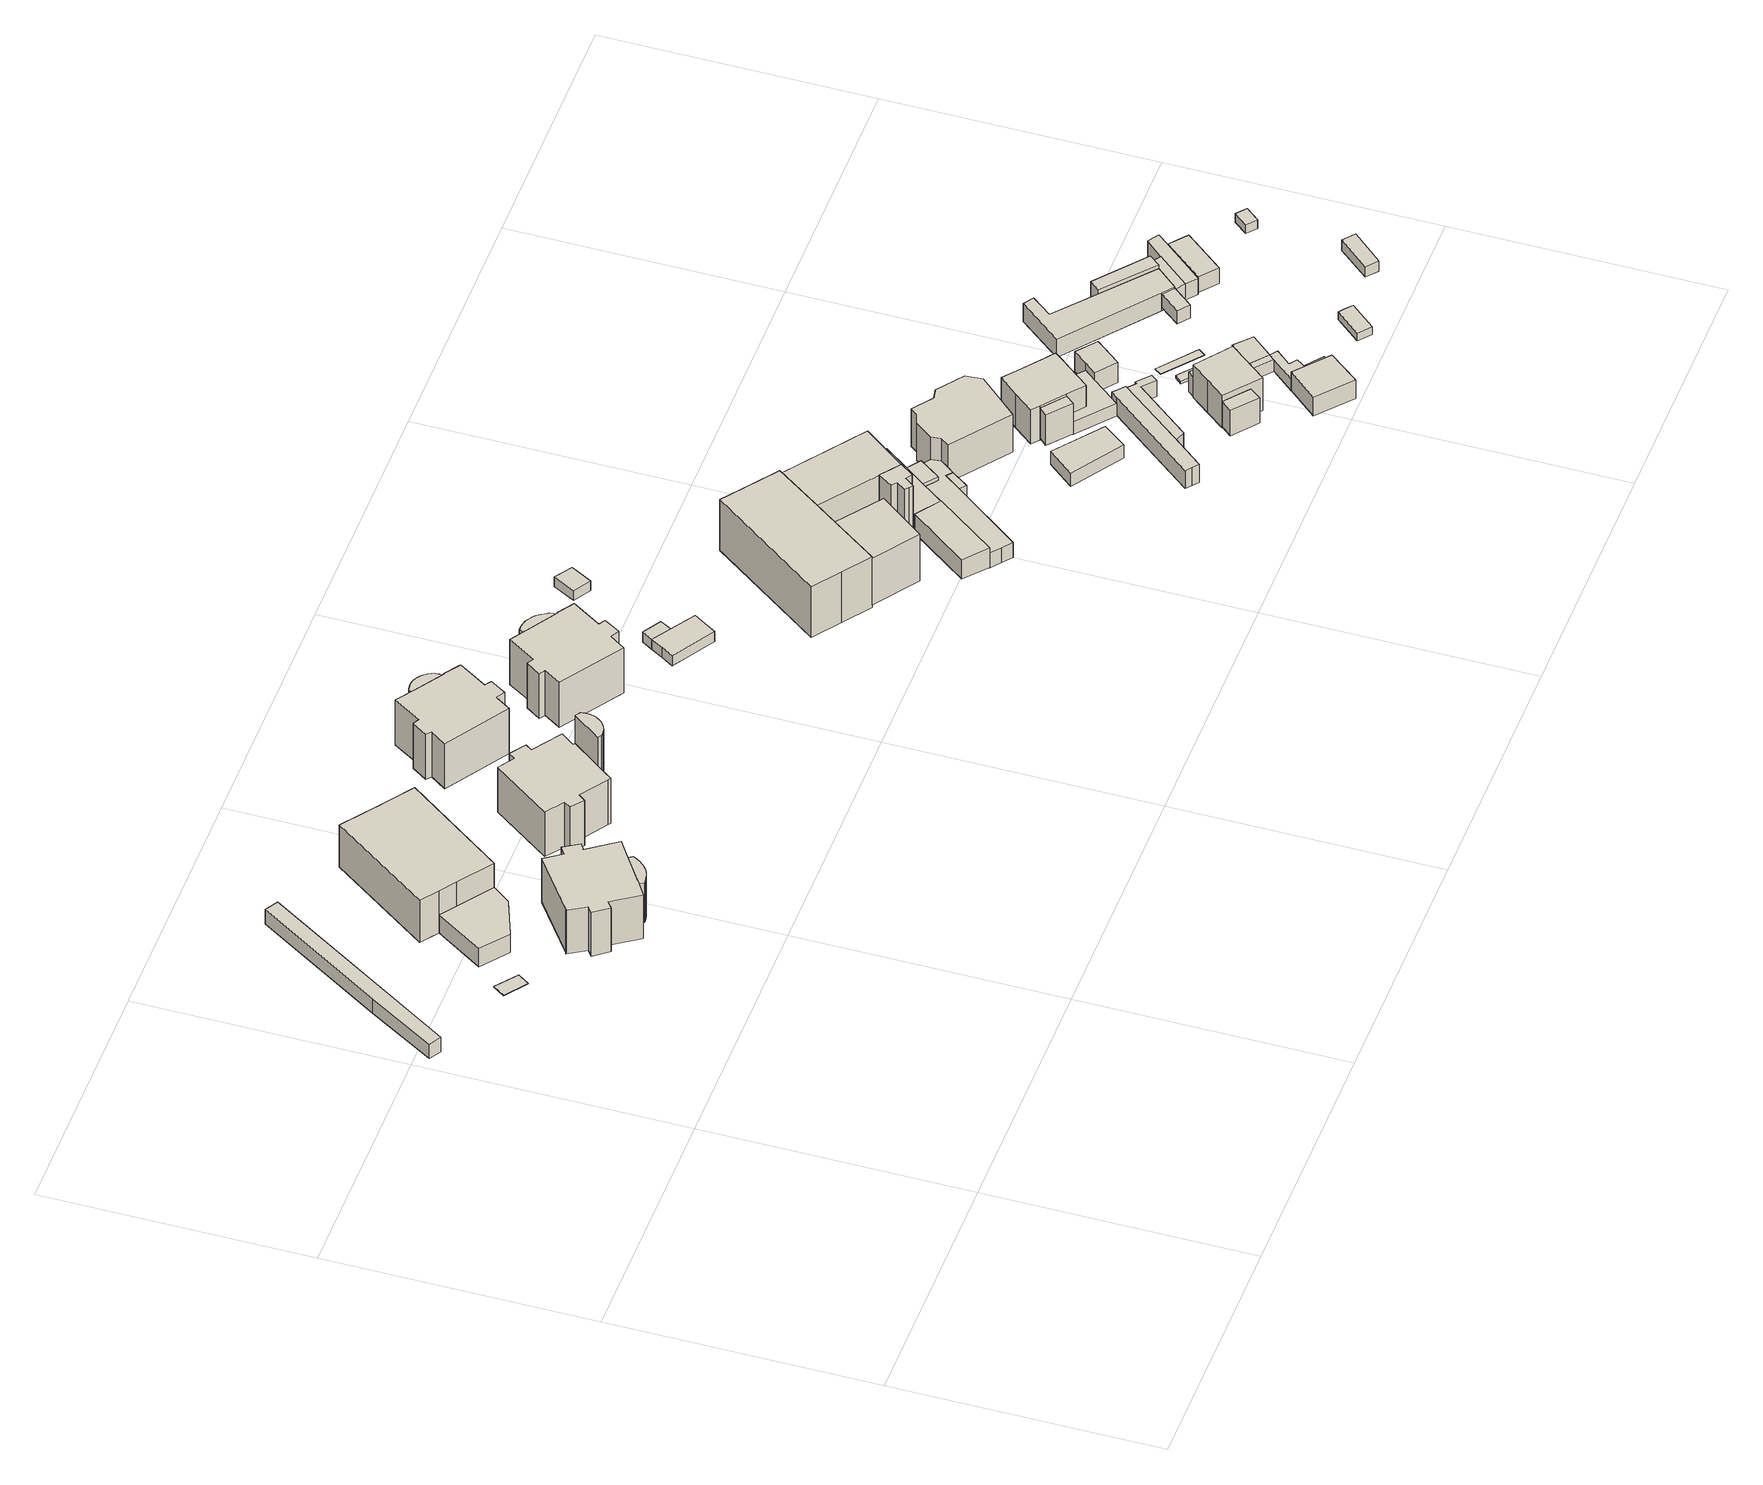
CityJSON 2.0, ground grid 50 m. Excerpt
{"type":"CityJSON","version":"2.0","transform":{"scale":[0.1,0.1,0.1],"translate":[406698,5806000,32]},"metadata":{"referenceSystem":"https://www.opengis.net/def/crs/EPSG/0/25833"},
"CityObjects":{
"building1":{"type":"Building","attributes":{"Gemeindeschluessel":"11000009","BezugspunktDach":"2200","function":"51009_1610","measuredHeight":3.3,"storeysAboveGround":0},"address":[{"country":"Germany","locality":"Berlin"}],"geometry":[{"type":"Solid","lod":"1","boundaries":[[[[0,1,2,3,4]],[[5,6,7,8,9]],[[5,9,4,3]],[[6,5,3,2]],[[7,6,2,1]],[[8,7,1,0]],[[9,8,0,4]]]]}]},
"building2":{"type":"Building","attributes":{"Gemeindeschluessel":"11000009","BezugspunktDach":"2200","function":"31001_2000","measuredHeight":0.078,"storeysAboveGround":1},"address":[{"country":"Germany","locality":"Berlin","thoroughfareNumber":"23 (3)","thoroughfareName":"Sportpromenade"}],"geometry":[{"type":"Solid","lod":"1","boundaries":[[[[10,11,12,13]],[[14,15,16,17]],[[14,17,13,12]],[[15,14,12,11]],[[16,15,11,10]],[[17,16,10,13]]]]}]},
"building3":{"type":"Building","attributes":{"Gemeindeschluessel":"11000009","BezugspunktDach":"2200","function":"31001_2000","measuredHeight":4.19,"storeysAboveGround":1},"address":[{"country":"Germany","locality":"Berlin","thoroughfareNumber":"23 (1)","thoroughfareName":"Sportpromenade"}],"geometry":[{"type":"Solid","lod":"1","boundaries":[[[[18,19,20,21,22]],[[23,24,25,26,27]],[[23,27,22,21]],[[24,23,21,20]],[[25,24,20,19]],[[26,25,19,18]],[[27,26,18,22]]]]}]},
"building4":{"type":"Building","attributes":{"Gemeindeschluessel":"11000009","function":"31001_1010"},"address":[{"country":"Germany","locality":"Berlin","thoroughfareNumber":"8C","thoroughfareName":"Rehfeldtstraße"}],"children":["building4-1","building4-2"]},
"building4-1":{"type":"BuildingPart","attributes":{"BezugspunktDach":"2200","measuredHeight":11.68,"storeysAboveGround":2},"parents":["building4"],"geometry":[{"type":"MultiSurface","lod":"1","boundaries":[[[28,29,30,31,32,33,34,35,36,37,38,39,40,41,42,43]],[[44,45,46,47,48,49,50,51,52,53,54,55,56,57,58,59]],[[44,59,43,42]],[[45,44,42,41]],[[46,45,41,40]],[[47,46,40,39]],[[48,47,39,38]],[[49,48,38,37]],[[50,49,37,36]],[[51,50,36,35]],[[60,61,51,35,34]],[[62,60,34,33]],[[54,53,33,32]],[[55,54,32,31]],[[56,55,31,30]],[[57,56,30,29]],[[58,57,29,28]],[[59,58,28,43]],[[52,51,61,60]],[[53,52,60,62]]]}]},
"building4-2":{"type":"BuildingPart","attributes":{"BezugspunktDach":"2200","measuredHeight":9.18,"storeysAboveGround":2},"parents":["building4"],"geometry":[{"type":"MultiSurface","lod":"1","boundaries":[[[62,63,64,65,66,67,68,69,70,71,72,61,60]],[[51,73,74,75,76,77,78,79,80,81,82,53,52]],[[73,51,61,72]],[[74,73,72,71]],[[75,74,71,70]],[[76,75,70,69]],[[77,76,69,68]],[[78,77,68,67]],[[79,78,67,66]],[[80,79,66,65]],[[81,80,65,64]],[[82,81,64,63]],[[53,82,63,62]],[[83,51,52,60,61]],[[52,53,62,60]]]}]},
"building5":{"type":"Building","attributes":{"Gemeindeschluessel":"11000009","BezugspunktDach":"2200","function":"31001_1010","measuredHeight":12.15,"storeysAboveGround":3},"address":[{"country":"Germany","locality":"Berlin","thoroughfareNumber":"23","thoroughfareName":"Sportpromenade"}],"geometry":[{"type":"Solid","lod":"1","boundaries":[[[[84,85,86,87,88,89,90,91]],[[92,93,94,95,96,97,98,99]],[[92,99,91,90]],[[93,92,90,89]],[[94,93,89,88]],[[95,94,88,87]],[[96,95,87,86]],[[97,96,86,85]],[[98,97,85,84]],[[99,98,84,91]]]]}]},
"building6":{"type":"Building","attributes":{"Gemeindeschluessel":"11000009","function":"31001_1010"},"address":[{"country":"Germany","locality":"Berlin","thoroughfareNumber":"8B","thoroughfareName":"Rehfeldtstraße"}],"children":["building6-1","building6-2"]},
"building6-1":{"type":"BuildingPart","attributes":{"BezugspunktDach":"2200","measuredHeight":11.87,"storeysAboveGround":2},"parents":["building6"],"geometry":[{"type":"Solid","lod":"1","boundaries":[[[[100,101,102,103,104,105,106,107,108,109,110,111,112,113,114,115]],[[116,117,118,119,120,121,122,123,124,125,126,127,128,129,130,131]],[[116,131,115,114]],[[117,116,114,113]],[[118,117,113,112]],[[119,118,112,111]],[[120,119,111,110]],[[121,120,110,109]],[[122,121,109,108]],[[123,122,108,107]],[[125,124,106,105]],[[126,125,105,104]],[[127,126,104,103]],[[128,127,103,102]],[[129,128,102,101]],[[130,129,101,100]],[[131,130,100,115]],[[106,124,123,107]]]]}]},
"building6-2":{"type":"BuildingPart","attributes":{"BezugspunktDach":"2200","measuredHeight":16.74,"storeysAboveGround":2},"parents":["building6"],"geometry":[{"type":"MultiSurface","lod":"1","boundaries":[[[132,133,134,135,136,137,138,139,140,141,142,143,144,145]],[[123,146,147,148,149,150,151,152,153,154,155,156,157,124]],[[158,107,106,145,144]],[[146,123,144,143]],[[147,146,143,142]],[[148,147,142,141]],[[149,148,141,140]],[[150,149,140,139]],[[151,150,139,138]],[[152,151,138,137]],[[153,152,137,136]],[[154,153,136,135]],[[155,154,135,134]],[[156,155,134,133]],[[157,156,133,132]],[[124,157,132,145]],[[123,124,106,107,158]]]}]},
"building7":{"type":"Building","attributes":{"Gemeindeschluessel":"11000009","function":"31001_1010"},"address":[{"country":"Germany","locality":"Berlin","thoroughfareNumber":"8A","thoroughfareName":"Rehfeldtstraße"}],"children":["building7-1","building7-2"]},
"building7-1":{"type":"BuildingPart","attributes":{"BezugspunktDach":"2200","measuredHeight":11.8,"storeysAboveGround":2},"parents":["building7"],"geometry":[{"type":"MultiSurface","lod":"1","boundaries":[[[159,160,161,162,163,164,165,166,167,168,169,170,171,172,173,174]],[[175,176,177,178,179,180,181,182,183,184,185,186,187,188,189,190]],[[175,190,174,173]],[[176,175,173,172]],[[177,176,172,171]],[[178,177,171,170]],[[179,178,170,169]],[[180,179,169,168]],[[191,192,193,168,167]],[[182,181,167,166]],[[183,182,166,165]],[[184,183,165,164]],[[185,184,164,163]],[[186,185,163,162]],[[187,186,162,161]],[[188,187,161,160]],[[189,188,160,159]],[[190,189,159,174]],[[181,180,193,192,191]]]}]},
"building7-2":{"type":"BuildingPart","attributes":{"BezugspunktDach":"2200","measuredHeight":9.43,"storeysAboveGround":2},"parents":["building7"],"geometry":[{"type":"Solid","lod":"1","boundaries":[[[[191,194,195,196,197,198,199,200,201,202,203,204,205,206,192]],[[207,208,209,210,211,212,213,214,215,216,217,218,182,181,180]],[[207,180,192,206]],[[208,207,206,205]],[[209,208,205,204]],[[210,209,204,203]],[[211,210,203,202]],[[212,211,202,201]],[[213,212,201,200]],[[214,213,200,199]],[[215,214,199,198]],[[216,215,198,197]],[[217,216,197,196]],[[218,217,196,195]],[[182,218,195,194]],[[181,182,194,191]],[[180,181,191,192]]]]}]},
"building8":{"type":"Building","attributes":{"Gemeindeschluessel":"11000009","function":"31001_1010"},"address":[{"country":"Germany","locality":"Berlin","thoroughfareNumber":"8","thoroughfareName":"Rehfeldtstraße"}],"children":["building8-1","building8-2"]},
"building8-1":{"type":"BuildingPart","attributes":{"BezugspunktDach":"2200","measuredHeight":11.77,"storeysAboveGround":2},"parents":["building8"],"geometry":[{"type":"Solid","lod":"1","boundaries":[[[[219,220,221,222,223,224,225,226,227,228,229,230,231,232,233]],[[234,235,236,237,238,239,240,241,242,243,244,245,246,247,248]],[[234,248,233,232]],[[235,234,232,231]],[[236,235,231,230]],[[237,236,230,229]],[[238,237,229,228]],[[239,238,228,227]],[[249,250,239,227,226]],[[241,251,249,226,225]],[[242,241,225,224]],[[243,242,224,223]],[[244,243,223,222]],[[245,244,222,221]],[[246,245,221,220]],[[247,246,220,219]],[[248,247,219,233]],[[240,239,250,249]],[[240,249,251,241]]]]}]},
"building8-2":{"type":"BuildingPart","attributes":{"BezugspunktDach":"2200","measuredHeight":9.48,"storeysAboveGround":2},"parents":["building8"],"geometry":[{"type":"MultiSurface","lod":"1","boundaries":[[[249,251,252,253,254,255,256,257,258,259,260,261,262,250]],[[263,264,265,266,267,268,269,270,271,272,273,241,240,239]],[[263,239,250,262]],[[264,263,262,261]],[[265,264,261,260]],[[266,265,260,259]],[[267,266,259,258]],[[268,267,258,257]],[[269,268,257,256]],[[270,269,256,255]],[[271,270,255,254]],[[272,271,254,253]],[[273,272,253,252]],[[241,273,252,251]],[[241,274,251,249,240]],[[240,249,250,239]]]}]},
"building9":{"type":"Building","attributes":{"Gemeindeschluessel":"11000009","BezugspunktDach":"2200","function":"31001_2000","measuredHeight":2.98,"storeysAboveGround":1},"address":[{"country":"Germany","locality":"Berlin","thoroughfareNumber":"7 (5)","thoroughfareName":"Rehfeldtstraße"}],"geometry":[{"type":"Solid","lod":"1","boundaries":[[[[275,276,277,278,279,280,281]],[[282,283,284,285,286,287,288]],[[282,288,281,280]],[[283,282,280,279]],[[284,283,279,278]],[[285,284,278,277]],[[286,285,277,276]],[[287,286,276,275]],[[288,287,275,281]]]]}]},
"building10":{"type":"Building","attributes":{"Gemeindeschluessel":"11000009","BezugspunktDach":"2200","function":"51009_1610","measuredHeight":2.93,"storeysAboveGround":0},"address":[{"country":"Germany","locality":"Berlin"}],"geometry":[{"type":"Solid","lod":"1","boundaries":[[[[278,289,290,291,279]],[[292,293,294,284,283]],[[292,283,279,291]],[[293,292,291,290]],[[294,293,290,289]],[[284,294,289,278]],[[283,284,278,279]]]]}]},
"building11":{"type":"Building","attributes":{"Gemeindeschluessel":"11000009","BezugspunktDach":"2200","function":"31001_2000","measuredHeight":2.17,"storeysAboveGround":1},"address":[{"country":"Germany","locality":"Berlin","thoroughfareNumber":"7 (4)","thoroughfareName":"Rehfeldtstraße"}],"geometry":[{"type":"Solid","lod":"1","boundaries":[[[[295,296,297,298]],[[299,300,301,302]],[[299,302,298,297]],[[300,299,297,296]],[[301,300,296,295]],[[302,301,295,298]]]]}]},
"building12":{"type":"Building","attributes":{"Gemeindeschluessel":"11000009","BezugspunktDach":"2200","function":"31001_1010","measuredHeight":11.29,"storeysAboveGround":2},"address":[{"country":"Germany","locality":"Berlin","thoroughfareNumber":"7 (1)","thoroughfareName":"Rehfeldtstraße"}],"geometry":[{"type":"Solid","lod":"1","boundaries":[[[[303,304,305,306,307]],[[308,309,310,311,312]],[[308,312,307,306]],[[309,308,306,305]],[[310,309,305,304]],[[311,310,304,303]],[[312,311,303,307]]]]}]},
"building13":{"type":"Building","attributes":{"Gemeindeschluessel":"11000009","function":"31001_1010"},"address":[{"country":"Germany","locality":"Berlin","thoroughfareNumber":"7","thoroughfareName":"Rehfeldtstraße"}],"children":["building13-1","building13-2","building13-3"]},
"building13-1":{"type":"BuildingPart","attributes":{"BezugspunktDach":"2200","measuredHeight":12.27,"storeysAboveGround":3},"parents":["building13"],"geometry":[{"type":"MultiSurface","lod":"1","boundaries":[[[313,314,315,316,317,318,319,320]],[[321,322,323,324,325,326,327,328]],[[321,328,320,319]],[[322,321,319,318]],[[323,322,318,317]],[[329,330,317,316]],[[325,324,316,315]],[[326,325,315,314]],[[327,326,314,313]],[[328,327,313,320]],[[324,323,330,329]]]}]},
"building13-2":{"type":"BuildingPart","attributes":{"BezugspunktDach":"2200","measuredHeight":11.21,"storeysAboveGround":3},"parents":["building13"],"geometry":[{"type":"MultiSurface","lod":"1","boundaries":[[[331,332,333,334,335,336,337,338,339,340]],[[341,342,343,344,345,346,347,348,349,350]],[[341,350,340,339]],[[342,341,339,338]],[[343,342,338,337]],[[351,352,343,337,336]],[[353,351,344,336,335]],[[346,345,335,334]],[[347,346,334,333]],[[348,347,333,332]],[[349,348,332,331]],[[350,349,331,340]],[[344,343,352,351]],[[345,344,351,353]]]}]},
"building13-3":{"type":"BuildingPart","attributes":{"BezugspunktDach":"2200","measuredHeight":10.86,"storeysAboveGround":3},"parents":["building13"],"geometry":[{"type":"MultiSurface","lod":"1","boundaries":[[[352,353,354,330,329]],[[323,355,345,343,324]],[[355,323,330,354]],[[345,355,354,353]],[[324,343,352,329]],[[323,324,329,330,356]],[[343,344,351,352]],[[353,351,357,344,345]]]}]},
"building14":{"type":"Building","attributes":{"Gemeindeschluessel":"11000009","BezugspunktDach":"2200","function":"31001_1010","measuredHeight":5.94,"storeysAboveGround":2},"address":[{"country":"Germany","locality":"Berlin","thoroughfareNumber":"7 (3)","thoroughfareName":"Rehfeldtstraße"}],"geometry":[{"type":"Solid","lod":"1","boundaries":[[[[358,359,360,361]],[[362,363,364,365]],[[362,365,361,360]],[[363,362,360,359]],[[364,363,359,358]],[[365,364,358,361]]]]}]},
"building15":{"type":"Building","attributes":{"Gemeindeschluessel":"11000009","BezugspunktDach":"2200","function":"31001_1010","measuredHeight":4.58,"storeysAboveGround":1},"address":[{"country":"Germany","locality":"Berlin","thoroughfareNumber":"6 (1)","thoroughfareName":"Rehfeldtstraße"}],"geometry":[{"type":"Solid","lod":"1","boundaries":[[[[366,367,368,369,370,371,372,373,374,375,376,377,378,379]],[[380,381,382,383,384,385,386,387,388,389,390,391,392,393]],[[380,393,379,378]],[[381,380,378,377]],[[382,381,377,376]],[[383,382,376,375]],[[384,383,375,374]],[[385,384,374,373]],[[386,385,373,372]],[[387,386,372,371]],[[388,387,371,370]],[[389,388,370,369]],[[390,389,369,368]],[[391,390,368,367]],[[392,391,367,366]],[[393,392,366,379]]]]}]},
"building16":{"type":"Building","attributes":{"Gemeindeschluessel":"11000009","BezugspunktDach":"2200","function":"31001_2000","measuredHeight":4.01,"storeysAboveGround":1},"address":[{"country":"Germany","locality":"Berlin","thoroughfareNumber":"7 (2)","thoroughfareName":"Rehfeldtstraße"}],"geometry":[{"type":"Solid","lod":"1","boundaries":[[[[394,395,396,397,398,399,400,401,402]],[[403,404,405,406,407,408,409,410,411]],[[403,411,402,401]],[[404,403,401,400]],[[405,404,400,399]],[[406,405,399,398]],[[407,406,398,397]],[[408,407,397,396]],[[409,408,396,395]],[[410,409,395,394]],[[411,410,394,402]]]]}]},
"building17":{"type":"Building","attributes":{"Gemeindeschluessel":"11000009","BezugspunktDach":"2200","function":"51009_1610","measuredHeight":3.11,"storeysAboveGround":0},"address":[{"country":"Germany","locality":"Berlin"}],"geometry":[{"type":"Solid","lod":"1","boundaries":[[[[412,370,369,368]],[[413,414,415,416]],[[413,416,368,369]],[[414,413,369,370]],[[415,414,370,412]],[[416,415,412,368]]]]}]},
"building18":{"type":"Building","attributes":{"Gemeindeschluessel":"11000009","BezugspunktDach":"2200","function":"31001_1010","measuredHeight":4.81,"storeysAboveGround":1},"address":[{"country":"Germany","locality":"Berlin","thoroughfareNumber":"6 (2)","thoroughfareName":"Rehfeldtstraße"}],"geometry":[{"type":"Solid","lod":"1","boundaries":[[[[417,418,419,420]],[[408,421,422,409]],[[408,409,420,419]],[[421,408,419,418]],[[422,421,418,417]],[[409,422,417,420]]]]}]},
"building19":{"type":"Building","attributes":{"Gemeindeschluessel":"11000009","BezugspunktDach":"2200","function":"31001_2000","measuredHeight":2.96,"storeysAboveGround":1},"address":[{"country":"Germany","locality":"Berlin","thoroughfareNumber":"5 (4)","thoroughfareName":"Rehfeldtstraße"}],"geometry":[{"type":"Solid","lod":"1","boundaries":[[[[423,424,425,426]],[[427,428,429,430]],[[427,430,426,425]],[[428,427,425,424]],[[429,428,424,423]],[[430,429,423,426]]]]}]},
"building20":{"type":"Building","attributes":{"Gemeindeschluessel":"11000009","BezugspunktDach":"2200","function":"31001_1010","measuredHeight":8.64,"storeysAboveGround":2},"address":[{"country":"Germany","locality":"Berlin","thoroughfareNumber":"6","thoroughfareName":"Rehfeldtstraße"}],"geometry":[{"type":"Solid","lod":"1","boundaries":[[[[431,432,433,434,435,436,437,438,439,440,441]],[[386,385,442,443,444,445,446,447,448,449,387]],[[386,387,441,440]],[[385,386,440,439]],[[442,385,439,438]],[[443,442,438,437]],[[444,443,437,436]],[[445,444,436,435]],[[446,445,435,434]],[[447,446,434,433]],[[448,447,433,432]],[[449,448,432,431]],[[387,449,431,441]]]]}]},
"building21":{"type":"Building","attributes":{"Gemeindeschluessel":"11000009","BezugspunktDach":"2200","function":"31001_1010","measuredHeight":7.02,"storeysAboveGround":1},"address":[{"country":"Germany","locality":"Berlin","thoroughfareNumber":"5 (2)","thoroughfareName":"Rehfeldtstraße"}],"geometry":[{"type":"Solid","lod":"1","boundaries":[[[[450,451,452,453]],[[454,455,456,457]],[[454,457,453,452]],[[455,454,452,451]],[[456,455,451,450]],[[457,456,450,453]]]]}]},
"building22":{"type":"Building","attributes":{"Gemeindeschluessel":"11000009","function":"31001_2000"},"address":[{"country":"Germany","locality":"Berlin","thoroughfareNumber":"4 (6)","thoroughfareName":"Rehfeldtstraße"}],"children":["building22-1","building22-2"]},
"building22-1":{"type":"BuildingPart","attributes":{"BezugspunktDach":"2200","measuredHeight":4.27,"storeysAboveGround":1},"parents":["building22"],"geometry":[{"type":"MultiSurface","lod":"1","boundaries":[[[458,459,460,461,462,463,464,465]],[[466,467,468,469,470,471,472,473]],[[466,473,465,464]],[[467,466,464,463]],[[468,467,463,462]],[[469,468,462,461]],[[474,475,469,461,460]],[[471,470,460,459]],[[472,471,459,458]],[[473,472,458,465]],[[470,476,469,475,474]]]}]},
"building22-2":{"type":"BuildingPart","attributes":{"BezugspunktDach":"2200","measuredHeight":3.71,"storeysAboveGround":1},"parents":["building22"],"geometry":[{"type":"Solid","lod":"1","boundaries":[[[[477,478,479,480,481,482,475,474]],[[469,483,484,485,486,487,488,470]],[[483,469,475,482]],[[484,483,482,481]],[[485,484,481,480]],[[486,485,480,479]],[[487,486,479,478]],[[488,487,478,477]],[[470,488,477,474]],[[469,470,474,475]]]]}]},
"building23":{"type":"Building","attributes":{"Gemeindeschluessel":"11000009","BezugspunktDach":"2200","function":"51009_1610","measuredHeight":7.35,"storeysAboveGround":0},"address":[{"country":"Germany","locality":"Berlin"}],"geometry":[{"type":"Solid","lod":"1","boundaries":[[[[489,490,491,492]],[[493,494,495,496]],[[493,496,492,491]],[[494,493,491,490]],[[495,494,490,489]],[[496,495,489,492]]]]}]},
"building24":{"type":"Building","attributes":{"Gemeindeschluessel":"11000009","BezugspunktDach":"2200","function":"31001_1010","measuredHeight":8.35,"storeysAboveGround":2},"address":[{"country":"Germany","locality":"Berlin","thoroughfareNumber":"5","thoroughfareName":"Rehfeldtstraße"}],"geometry":[{"type":"Solid","lod":"1","boundaries":[[[[497,498,499,500,501,502,503,504,505,506,507]],[[508,509,510,511,512,513,514,515,516,517,518]],[[508,518,507,506]],[[509,508,506,505]],[[510,509,505,504]],[[511,510,504,503]],[[512,511,503,502]],[[513,512,502,501]],[[514,513,501,500]],[[515,514,500,499]],[[516,515,499,498]],[[517,516,498,497]],[[518,517,497,507]]]]}]},
"building25":{"type":"Building","attributes":{"Gemeindeschluessel":"11000009","BezugspunktDach":"2200","function":"31001_2000","measuredHeight":2.85,"storeysAboveGround":1},"address":[{"country":"Germany","locality":"Berlin","thoroughfareNumber":"5 (3)","thoroughfareName":"Rehfeldtstraße"}],"geometry":[{"type":"Solid","lod":"1","boundaries":[[[[519,520,521,522,523,524,525,526]],[[527,528,529,530,531,532,533,534]],[[527,534,526,525]],[[528,527,525,524]],[[529,528,524,523]],[[530,529,523,522]],[[531,530,522,521]],[[532,531,521,520]],[[533,532,520,519]],[[534,533,519,526]]]]}]},
"building26":{"type":"Building","attributes":{"Gemeindeschluessel":"11000009","BezugspunktDach":"2200","function":"31001_1010","measuredHeight":10.3,"storeysAboveGround":2},"address":[{"country":"Germany","locality":"Berlin","thoroughfareNumber":"4 (2)","thoroughfareName":"Rehfeldtstraße"}],"geometry":[{"type":"Solid","lod":"1","boundaries":[[[[535,536,537,538,539,540]],[[541,542,543,544,545,546]],[[541,546,540,539]],[[542,541,539,538]],[[543,542,538,537]],[[544,543,537,536]],[[545,544,536,535]],[[546,545,535,540]]]]}]},
"building27":{"type":"Building","attributes":{"Gemeindeschluessel":"11000009","BezugspunktDach":"2200","function":"31001_1010","measuredHeight":2.94,"storeysAboveGround":1},"address":[{"country":"Germany","locality":"Berlin","thoroughfareNumber":"5 (1)","thoroughfareName":"Rehfeldtstraße"}],"geometry":[{"type":"Solid","lod":"1","boundaries":[[[[547,548,549,550]],[[551,552,553,554]],[[551,554,550,549]],[[552,551,549,548]],[[553,552,548,547]],[[554,553,547,550]]]]}]},
"building28":{"type":"Building","attributes":{"Gemeindeschluessel":"11000009","BezugspunktDach":"2200","function":"31001_1010","measuredHeight":5.86,"storeysAboveGround":1},"address":[{"country":"Germany","locality":"Berlin","thoroughfareNumber":"3B (2)","thoroughfareName":"Rehfeldtstraße"}],"geometry":[{"type":"Solid","lod":"1","boundaries":[[[[555,556,557,558,559]],[[560,561,562,563,564]],[[560,564,559,558]],[[561,560,558,557]],[[562,561,557,556]],[[563,562,556,555]],[[564,563,555,559]]]]}]},
"building29":{"type":"Building","attributes":{"Gemeindeschluessel":"11000009","BezugspunktDach":"2200","function":"31001_2000","measuredHeight":4.48,"storeysAboveGround":1},"address":[{"country":"Germany","locality":"Berlin","thoroughfareNumber":"4 (3)","thoroughfareName":"Rehfeldtstraße"}],"geometry":[{"type":"Solid","lod":"1","boundaries":[[[[565,566,567,568]],[[569,570,571,572]],[[569,572,568,567]],[[570,569,567,566]],[[571,570,566,565]],[[572,571,565,568]]]]}]},
"building30":{"type":"Building","attributes":{"Gemeindeschluessel":"11000009","BezugspunktDach":"2200","function":"31001_2000","measuredHeight":2.66,"storeysAboveGround":1},"address":[{"country":"Germany","locality":"Berlin","thoroughfareNumber":"3B (3)","thoroughfareName":"Rehfeldtstraße"}],"geometry":[{"type":"Solid","lod":"1","boundaries":[[[[573,574,575,576,577,578,579,580,581,582]],[[583,584,585,586,587,588,589,590,591,592]],[[583,592,582,581]],[[584,583,581,580]],[[585,584,580,579]],[[586,585,579,578]],[[587,586,578,577]],[[588,587,577,576]],[[589,588,576,575]],[[590,589,575,574]],[[591,590,574,573]],[[592,591,573,582]]]]}]},
"building31":{"type":"Building","attributes":{"Gemeindeschluessel":"11000009","BezugspunktDach":"2200","function":"31001_1010","measuredHeight":4.54,"storeysAboveGround":1},"address":[{"country":"Germany","locality":"Berlin","thoroughfareNumber":"4 (4)","thoroughfareName":"Rehfeldtstraße"}],"geometry":[{"type":"Solid","lod":"1","boundaries":[[[[593,594,595,596,597]],[[598,599,600,601,602]],[[598,602,597,596]],[[599,598,596,595]],[[600,599,595,594]],[[601,600,594,593]],[[602,601,593,597]]]]}]},
"building32":{"type":"Building","attributes":{"Gemeindeschluessel":"11000009","BezugspunktDach":"2200","function":"31001_2000","measuredHeight":0.664,"storeysAboveGround":1},"address":[{"country":"Germany","locality":"Berlin","thoroughfareNumber":"4 (8)","thoroughfareName":"Rehfeldtstraße"}],"geometry":[{"type":"Solid","lod":"1","boundaries":[[[[603,604,605,606]],[[607,608,609,610]],[[607,610,606,605]],[[608,607,605,604]],[[609,608,604,603]],[[610,609,603,606]]]]}]},
"building33":{"type":"Building","attributes":{"Gemeindeschluessel":"11000009","BezugspunktDach":"2200","function":"51009_1610","measuredHeight":2.73,"storeysAboveGround":0},"address":[{"country":"Germany","locality":"Berlin"}],"geometry":[{"type":"Solid","lod":"1","boundaries":[[[[581,580,611,612]],[[613,614,615,616]],[[613,616,612,611]],[[614,613,611,580]],[[615,614,580,581]],[[616,615,581,612]]]]}]},
"building34":{"type":"Building","attributes":{"Gemeindeschluessel":"11000009","BezugspunktDach":"2200","function":"51009_1610","measuredHeight":1.63,"storeysAboveGround":0},"address":[{"country":"Germany","locality":"Berlin"}],"geometry":[{"type":"Solid","lod":"1","boundaries":[[[[617,618,619,620,621]],[[622,623,624,625,626]],[[622,626,621,620]],[[623,622,620,619]],[[624,623,619,618]],[[625,624,618,617]],[[626,625,617,621]]]]}]},
"building35":{"type":"Building","attributes":{"Gemeindeschluessel":"11000009","BezugspunktDach":"2200","function":"31001_2000","measuredHeight":2.87,"storeysAboveGround":1},"address":[{"country":"Germany","locality":"Berlin","thoroughfareNumber":"4 (7)","thoroughfareName":"Rehfeldtstraße"}],"geometry":[{"type":"Solid","lod":"1","boundaries":[[[[580,627,628,611]],[[629,630,631,632]],[[629,632,611,628]],[[630,629,628,627]],[[631,630,627,580]],[[632,631,580,611]]]]}]},
"building36":{"type":"Building","attributes":{"Gemeindeschluessel":"11000009","BezugspunktDach":"2200","function":"31001_2000","measuredHeight":0.119,"storeysAboveGround":1},"address":[{"country":"Germany","locality":"Berlin","thoroughfareNumber":"4 (9)","thoroughfareName":"Rehfeldtstraße"}],"geometry":[{"type":"Solid","lod":"1","boundaries":[[[[633,634,635,636]],[[637,638,639,640]],[[637,640,636,635]],[[638,637,635,634]],[[639,638,634,633]],[[640,639,633,636]]]]}]},
"building37":{"type":"Building","attributes":{"Gemeindeschluessel":"11000009","BezugspunktDach":"2200","function":"31001_2000","measuredHeight":2.12,"storeysAboveGround":1},"address":[{"country":"Germany","locality":"Berlin","thoroughfareNumber":"3A (3)","thoroughfareName":"Rehfeldtstraße"}],"geometry":[{"type":"Solid","lod":"1","boundaries":[[[[641,642,643,644,645]],[[646,647,648,649,650]],[[646,650,645,644]],[[647,646,644,643]],[[648,647,643,642]],[[649,648,642,641]],[[650,649,641,645]]]]}]},
"building38":{"type":"Building","attributes":{"Gemeindeschluessel":"11000009","BezugspunktDach":"2200","function":"31001_2000","measuredHeight":4.1,"storeysAboveGround":1},"address":[{"country":"Germany","locality":"Berlin","thoroughfareNumber":"4 (10)","thoroughfareName":"Rehfeldtstraße"}],"geometry":[{"type":"Solid","lod":"1","boundaries":[[[[651,652,653,654,655,656,657,658]],[[659,660,661,662,663,664,665,666]],[[659,666,658,657]],[[660,659,657,656]],[[661,660,656,655]],[[662,661,655,654]],[[663,662,654,653]],[[664,663,653,652]],[[665,664,652,651]],[[666,665,651,658]]]]}]},
"building39":{"type":"Building","attributes":{"Gemeindeschluessel":"11000009","BezugspunktDach":"2200","function":"31001_1010","measuredHeight":3.24,"storeysAboveGround":1},"address":[{"country":"Germany","locality":"Berlin","thoroughfareNumber":"4 (5)","thoroughfareName":"Rehfeldtstraße"}],"geometry":[{"type":"Solid","lod":"1","boundaries":[[[[667,668,669,670]],[[671,672,673,674]],[[671,674,670,669]],[[672,671,669,668]],[[673,672,668,667]],[[674,673,667,670]]]]}]},
"building40":{"type":"Building","attributes":{"Gemeindeschluessel":"11000009","BezugspunktDach":"2200","function":"31001_2000","measuredHeight":4.91,"storeysAboveGround":1},"address":[{"country":"Germany","locality":"Berlin","thoroughfareNumber":"4 (11)","thoroughfareName":"Rehfeldtstraße"}],"geometry":[{"type":"Solid","lod":"1","boundaries":[[[[675,676,677,678]],[[679,680,681,682]],[[679,682,678,677]],[[680,679,677,676]],[[681,680,676,675]],[[682,681,675,678]]]]}]},
"building41":{"type":"Building","attributes":{"Gemeindeschluessel":"11000009","BezugspunktDach":"2200","function":"51009_1610","measuredHeight":3.18,"storeysAboveGround":0},"address":[{"country":"Germany","locality":"Berlin"}],"geometry":[{"type":"Solid","lod":"1","boundaries":[[[[683,684,685,686,687]],[[681,680,688,689,690]],[[681,690,687,686]],[[680,681,686,685]],[[688,680,685,684]],[[689,688,684,683]],[[690,689,683,687]]]]}]},
"building42":{"type":"Building","attributes":{"Gemeindeschluessel":"11000009","BezugspunktDach":"2200","function":"31001_2000","measuredHeight":3.71,"storeysAboveGround":1},"address":[{"country":"Germany","locality":"Berlin","thoroughfareNumber":"4 (12)","thoroughfareName":"Rehfeldtstraße"}],"geometry":[{"type":"Solid","lod":"1","boundaries":[[[[691,692,693,694,684,683]],[[695,696,697,698,699,700]],[[695,700,683,684]],[[696,695,684,694]],[[697,696,694,693]],[[698,697,693,692]],[[699,698,692,691]],[[700,699,691,683]]]]}]},
"building43":{"type":"Building","attributes":{"Gemeindeschluessel":"11000009","BezugspunktDach":"2200","function":"31001_2000","measuredHeight":3.72,"storeysAboveGround":1},"address":[{"country":"Germany","locality":"Berlin","thoroughfareNumber":"3B (4)","thoroughfareName":"Rehfeldtstraße"}],"geometry":[{"type":"Solid","lod":"1","boundaries":[[[[701,702,703,704,705]],[[706,707,708,709,710]],[[706,710,705,704]],[[707,706,704,703]],[[708,707,703,702]],[[709,708,702,701]],[[710,709,701,705]]]]}]},
"building44":{"type":"Building","attributes":{"Gemeindeschluessel":"11000009","BezugspunktDach":"2200","function":"31001_2000","measuredHeight":2.83,"storeysAboveGround":1},"address":[{"country":"Germany","locality":"Berlin","thoroughfareNumber":"3A (4)","thoroughfareName":"Rehfeldtstraße"}],"geometry":[{"type":"Solid","lod":"1","boundaries":[[[[711,712,713,714,715]],[[716,717,718,719,720]],[[716,720,715,714]],[[717,716,714,713]],[[718,717,713,712]],[[719,718,712,711]],[[720,719,711,715]]]]}]},
"building45":{"type":"Building","attributes":{"Gemeindeschluessel":"11000009","BezugspunktDach":"2200","function":"31001_2000","measuredHeight":2.05,"storeysAboveGround":1},"address":[{"country":"Germany","locality":"Berlin","thoroughfareNumber":"3A (2)","thoroughfareName":"Rehfeldtstraße"}],"geometry":[{"type":"Solid","lod":"1","boundaries":[[[[721,722,723,724]],[[725,726,727,728]],[[725,728,724,723]],[[726,725,723,722]],[[727,726,722,721]],[[728,727,721,724]]]]}]}
},
"vertices":[
[30,958,57],[260,1322,57],[236,1336,57],[84,1096,57],[8,971,57],[84,1096,24],[236,1336,24],[260,1322,24],[30,958,24],[8,971,24],
[232,870,27],[247,892,27],[207,923,27],[191,900,27],[207,923,26],[247,892,26],[232,870,26],[191,900,26],
[299,924,65],[375,953,65],[400,986,65],[307,1052,65],[249,963,65],[307,1052,23],[400,986,23],[375,953,23],[299,924,23],[249,963,23],
[344,801,124],[332,792,124],[353,764,124],[366,774,124],[401,723,124],[432,743,124],[432,744,124],[487,781,124],[514,799,124],[475,853,124],[487,861,124],[469,890,124],[455,880,124],[432,912,124],[325,834,124],[324,834,124],[325,834,24],[432,912,24],[455,880,24],[469,890,24],[487,861,24],[475,853,24],[514,799,24],[487,781,24],[432,744,24],[432,743,24],[401,723,24],[366,774,24],[353,764,24],[332,792,24],[344,801,24],[324,834,24],[432,744,115],[487,781,115],[432,743,115],
[439,733,115],[446,733,115],[454,735,115],[462,738,115],[469,741,115],[475,746,115],[481,751,115],[486,757,115],[490,764,115],[494,771,115],[494,771,24],[490,764,24],[486,757,24],[481,751,24],[475,746,24],[469,741,24],[462,738,24],[454,735,24],[446,733,24],[439,733,24],[487,781,99],
[307,1052,120],[337,1031,120],[400,986,120],[535,1171,120],[495,1199,120],[471,1216,120],[408,1262,120],[274,1076,120],[408,1262,24],[471,1216,24],[495,1199,24],[535,1171,24],[400,986,24],[337,1031,24],[307,1052,24],[274,1076,24],
[575,920,124],[567,907,124],[590,889,124],[600,902,124],[651,867,124],[655,864,124],[678,895,124],[718,948,124],[715,951,124],[734,976,124],[680,1013,124],[689,1025,124],[660,1045,124],[652,1033,124],[622,1053,124],[543,944,124],[622,1053,21],[652,1033,21],[660,1045,21],[689,1025,21],[680,1013,21],[734,976,21],[715,951,21],[718,948,21],[678,895,21],[655,864,21],[651,867,21],[600,902,21],[590,889,21],[567,907,21],[575,920,21],[543,944,21],
[685,890,189],[692,890,189],[699,891,189],[706,894,189],[712,898,189],[717,902,189],[721,908,189],[725,914,189],[727,920,189],[728,927,189],[728,934,189],[727,941,189],[718,948,189],[678,895,189],[727,941,21],[728,934,21],[728,927,21],[727,920,21],[725,914,21],[721,908,21],[717,902,21],[712,898,21],[706,894,21],[699,891,21],[692,890,21],[685,890,21],[718,948,72],
[765,1080,124],[784,1109,124],[800,1099,124],[819,1129,124],[807,1137,124],[841,1190,124],[839,1192,124],[812,1211,124],[811,1210,124],[757,1246,124],[725,1268,124],[692,1215,124],[680,1221,124],[661,1193,124],[670,1185,124],[649,1155,124],[670,1185,21],[661,1193,21],[680,1221,21],[692,1215,21],[725,1268,21],[757,1246,21],[811,1210,21],[812,1211,21],[839,1192,21],[841,1190,21],[807,1137,21],[819,1129,21],[800,1099,21],[784,1109,21],[765,1080,21],[649,1155,21],[811,1210,116],[757,1246,116],[757,1246,82],
[812,1211,116],[817,1220,116],[816,1227,116],[814,1233,116],[811,1239,116],[807,1245,116],[802,1249,116],[797,1253,116],[791,1256,116],[784,1258,116],[778,1259,116],[771,1258,116],[765,1257,116],[765,1257,21],[771,1258,21],[778,1259,21],[784,1258,21],[791,1256,21],[797,1253,21],[802,1249,21],[807,1245,21],[811,1239,21],[814,1233,21],[816,1227,21],[817,1220,21],
[967,944,124],[987,974,124],[1003,965,124],[1021,995,124],[1009,1002,124],[1044,1057,124],[1014,1077,124],[1014,1076,124],[956,1113,124],[926,1132,124],[893,1079,124],[881,1086,124],[862,1059,124],[873,1052,124],[852,1020,124],[873,1052,21],[862,1059,21],[881,1086,21],[893,1079,21],[926,1132,21],[956,1113,21],[1014,1076,21],[1014,1077,21],[1044,1057,21],[1009,1002,21],[1021,995,21],[1003,965,21],[987,974,21],[967,944,21],[852,1020,21],[1014,1076,116],[956,1113,116],[1014,1077,116],
[1019,1085,116],[1017,1092,116],[1013,1099,116],[1009,1105,116],[1005,1111,116],[999,1116,116],[993,1120,116],[986,1124,116],[978,1126,116],[971,1127,116],[963,1127,116],[963,1127,21],[971,1127,21],[978,1126,21],[986,1124,21],[993,1120,21],[999,1116,21],[1005,1111,21],[1009,1105,21],[1013,1099,21],[1017,1092,21],[1019,1085,21],[1014,1077,68],
[1134,839,44],[1148,861,44],[1162,882,44],[1117,911,44],[1083,933,44],[1069,910,44],[1055,888,44],[1069,910,21],[1083,933,21],[1117,911,21],[1162,882,21],[1148,861,21],[1134,839,21],[1055,888,21],
[1123,921,44],[1129,932,44],[1095,953,44],[1095,953,21],[1129,932,21],[1123,921,21],
[1198,1079,33],[1220,1119,33],[1188,1140,33],[1166,1098,33],[1188,1140,11],[1220,1119,11],[1198,1079,11],[1166,1098,11],
[1383,559,128],[1415,601,128],[1448,644,128],[1366,705,128],[1302,616,128],[1366,705,21],[1448,644,21],[1415,601,21],[1383,559,21],[1302,616,21],
[1251,653,131],[1302,616,131],[1366,705,131],[1397,748,131],[1455,830,131],[1406,866,131],[1356,903,131],[1200,690,131],[1356,903,15],[1406,866,15],[1455,830,15],[1397,748,15],[1366,705,15],[1302,616,15],[1251,653,15],[1200,690,15],[1397,748,124],[1455,830,124],
[1490,613,125],[1496,608,125],[1509,625,125],[1521,618,125],[1540,643,125],[1522,656,125],[1504,670,125],[1485,643,125],[1496,636,125],[1483,618,125],[1496,636,15],[1485,643,15],[1504,670,15],[1522,656,15],[1540,643,15],[1521,618,15],[1509,625,15],[1496,608,15],[1490,613,15],[1483,618,15],[1522,656,124],[1504,670,124],[1540,643,124],
[1601,723,124],[1601,723,15],[1455,830,44],[1522,656,71],
[1453,458,64],[1538,572,64],[1493,604,64],[1411,494,64],[1493,604,20],[1538,572,20],[1453,458,20],[1411,494,20],
[1471,443,53],[1489,429,53],[1586,556,53],[1610,588,53],[1621,579,53],[1630,590,53],[1642,606,53],[1640,624,53],[1624,636,53],[1595,596,53],[1590,600,53],[1570,615,53],[1538,572,53],[1453,458,53],[1538,572,19],[1570,615,19],[1590,600,19],[1595,596,19],[1624,636,19],[1640,624,19],[1642,606,19],[1630,590,19],[1621,579,19],[1610,588,19],[1586,556,19],[1489,429,19],[1471,443,19],[1453,458,19],
[1538,572,62],[1570,615,62],[1599,654,62],[1633,700,62],[1601,723,62],[1521,618,62],[1509,625,62],[1496,608,62],[1493,604,62],[1496,608,22],[1509,625,22],[1521,618,22],[1601,723,22],[1633,700,22],[1599,654,22],[1570,615,22],[1538,572,22],[1493,604,22],
[1598,547,53],[1610,588,22],[1621,579,22],[1598,547,22],[1586,556,22],
[1595,596,61],[1624,636,61],[1599,654,61],[1570,615,61],[1624,636,22],[1595,596,22],
[1776,328,52],[1810,372,52],[1723,440,52],[1682,391,52],[1723,440,22],[1810,372,22],[1776,328,22],[1682,391,22],
[1735,511,105],[1803,585,105],[1800,617,105],[1752,653,105],[1732,649,105],[1695,677,105],[1685,664,105],[1665,657,105],[1640,624,105],[1642,606,105],[1630,590,105],[1665,657,19],[1685,664,19],[1695,677,19],[1732,649,19],[1752,653,19],[1800,617,19],[1803,585,19],[1735,511,19],
[1805,427,93],[1818,443,93],[1777,476,93],[1764,462,93],[1777,476,23],[1818,443,23],[1805,427,23],[1764,462,23],
[1747,198,64],[1758,189,64],[1805,246,64],[1902,366,64],[1891,375,64],[1881,384,64],[1871,372,64],[1736,207,64],[1871,372,23],[1881,384,23],[1891,375,23],[1902,366,23],[1805,246,23],[1758,189,23],[1747,198,23],[1736,207,23],[1805,246,60],[1902,366,60],[1809,252,23],
[1828,240,60],[1912,343,60],[1936,323,60],[1945,335,60],[1921,356,60],[1918,352,60],[1918,352,23],[1921,356,23],[1945,335,23],[1936,323,23],[1912,343,23],[1828,240,23],
[1927,138,82],[1943,159,82],[1899,195,82],[1882,175,82],[1899,195,24],[1943,159,24],[1927,138,24],[1882,175,24],
[1777,476,98],[1818,443,98],[1849,419,98],[1879,456,98],[1897,478,98],[1908,492,98],[1882,512,98],[1848,539,98],[1822,560,98],[1792,524,98],[1762,488,98],[1792,524,20],[1822,560,20],[1848,539,20],[1882,512,20],[1908,492,20],[1897,478,20],[1879,456,20],[1849,419,20],[1818,443,20],[1777,476,20],[1762,488,20],
[1871,372,50],[1881,384,50],[1914,425,50],[1932,447,50],[1897,478,50],[1849,419,50],[1818,443,50],[1805,427,50],[1818,443,22],[1849,419,22],[1897,478,22],[1932,447,22],[1914,425,22],[1881,384,22],[1871,372,22],[1805,427,22],
[1961,144,96],[1990,180,96],[2019,216,96],[1955,265,96],[1927,230,96],[1899,195,96],[1927,230,21],[1955,265,21],[2019,216,21],[1990,180,21],[1961,144,21],[1899,195,21],
[1882,512,50],[1903,538,50],[1868,564,50],[1848,539,50],[1868,564,21],[1903,538,21],[1882,512,21],[1848,539,21],
[2031,3,70],[2077,60,70],[2056,78,70],[2016,112,70],[1968,57,70],[2016,112,28],[2056,78,28],[2077,60,28],[2031,3,28],[1968,57,28],
[2019,216,68],[2027,226,68],[1964,276,68],[1955,265,68],[1964,276,23],[2027,226,23],[2019,216,23],[1955,265,23],
[2056,78,54],[2065,89,54],[2052,100,54],[2058,108,54],[2064,117,54],[2050,127,54],[2074,155,54],[2061,165,54],[2053,155,54],[2016,112,54],[2053,155,27],[2061,165,27],[2074,155,27],[2050,127,27],[2064,117,27],[2058,108,27],[2052,100,27],[2065,89,27],[2056,78,27],[2016,112,27],
[1950,396,67],[1989,444,67],[1953,473,67],[1932,447,67],[1914,425,67],[1932,447,21],[1953,473,21],[1989,444,21],[1950,396,21],[1914,425,21],
[2013,264,29],[2025,277,29],[1989,307,29],[1978,294,29],[1989,307,23],[2025,277,23],[2013,264,23],[1978,294,23],
[2029,191,54],[2021,181,54],[2029,191,26],[2061,165,26],[2053,155,26],[2021,181,26],
[2077,60,46],[2094,79,46],[2058,108,46],[2065,89,46],[2056,78,46],[2065,89,30],[2058,108,30],[2094,79,30],[2077,60,30],[2056,78,30],
[2095,204,54],[2064,232,54],[2064,232,25],[2095,204,25],[2061,165,25],[2029,191,25],
[2059,279,22],[2069,292,22],[2001,347,22],[1992,334,22],[2001,347,21],[2069,292,21],[2059,279,21],[1992,334,21],
[2190,26,44],[2231,73,44],[2219,83,44],[2207,92,44],[2167,45,44],[2207,92,27],[2219,83,27],[2231,73,27],[2190,26,27],[2167,45,27],
[2153,386,50],[2174,370,50],[2208,409,50],[2117,486,50],[2044,548,50],[2074,586,50],[2055,598,50],[1989,517,50],[2055,598,9],[2074,586,9],[2044,548,9],[2117,486,9],[2208,409,9],[2174,370,9],[2153,386,9],[1989,517,9],
[2143,332,47],[2174,370,47],[2153,386,47],[2122,348,47],[2153,386,17],[2174,370,17],[2143,332,17],[2122,348,17],
[2208,409,59],[2224,429,59],[2133,504,59],[2117,486,59],[2133,504,13],[2224,429,13],[2208,409,13],[2117,486,13],
[2193,357,44],[2244,417,44],[2224,429,44],[2208,409,44],[2174,370,44],[2244,417,13],[2193,357,13],[2174,370,13],
[2212,341,44],[2274,414,44],[2293,437,44],[2273,450,44],[2244,417,7],[2273,450,7],[2293,437,7],[2274,414,7],[2212,341,7],[2193,357,7],
[2244,314,47],[2305,388,47],[2289,401,47],[2274,414,47],[2212,341,47],[2274,414,12],[2289,401,12],[2305,388,12],[2244,314,12],[2212,341,12],
[2345,66,47],[2396,123,47],[2385,132,47],[2374,141,47],[2324,83,47],[2374,141,23],[2385,132,23],[2396,123,23],[2345,66,23],[2324,83,23],
[2388,294,36],[2409,319,36],[2391,334,36],[2370,309,36],[2391,334,16],[2409,319,16],[2388,294,16],[2370,309,16]
]}
